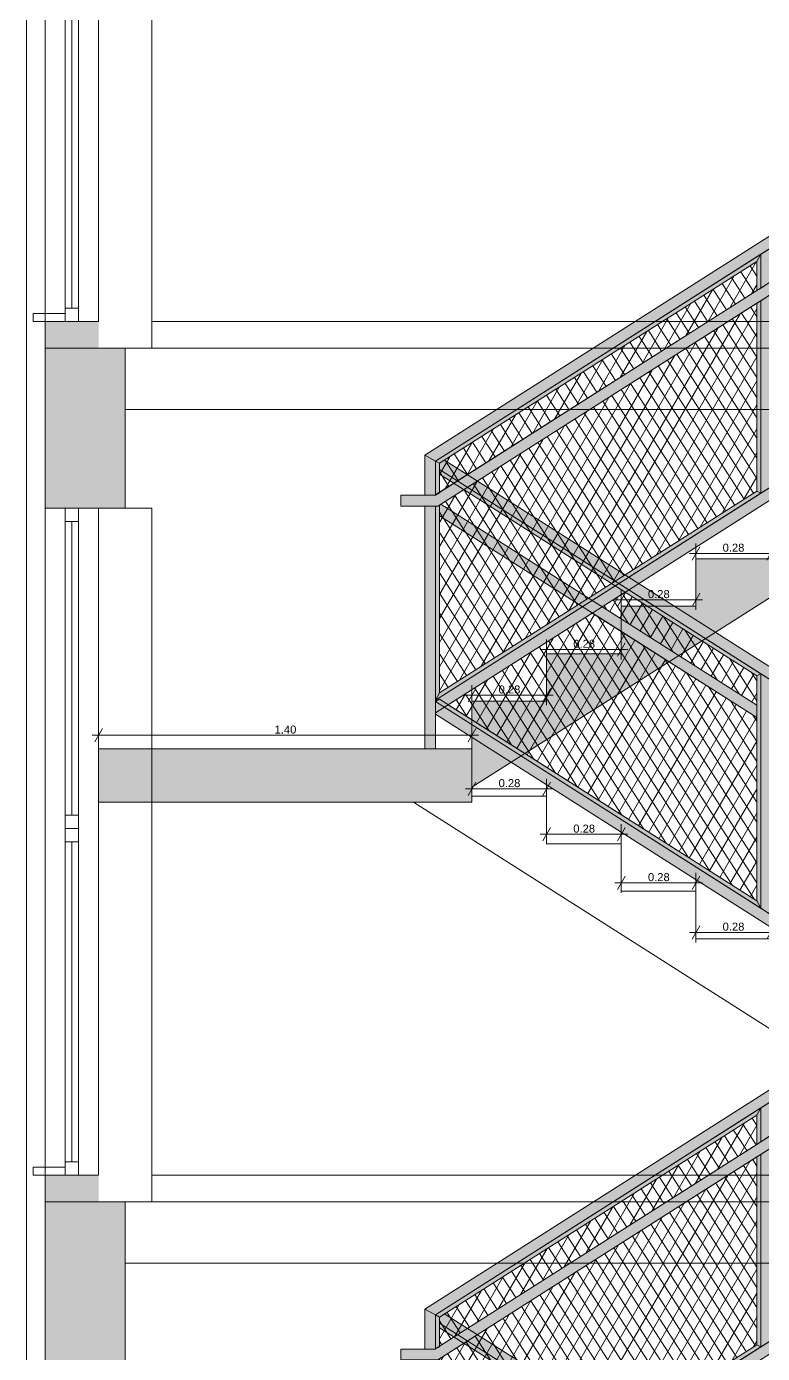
# Model space of a CAD drawing. Header units: millimetres. Extents: x 475616349 to 476941521, y 4620115302 to 4621446928.
# Drawn here: x 476907247 to 476910007, y 4620501006 to 4620505979 of the extents above; entities that cross this region are included whole.
import ezdxf

# ---------------------------------------------------------------- set-up
doc = ezdxf.new("R2010")
doc.units = ezdxf.units.MM
doc.header["$MEASUREMENT"] = 0
for name, color, linetype, lineweight in [('2D Drafting - General_Pen_No__250_Pen_No__7', 7, 'Continuous', 0), ('2D Drafting - General_Pen_No__250_Pen_No__7_Pen_No__7', 7, 'Continuous', 0), ('A-Area-G_Pen_No__7_Pen_No__250', 7, 'Continuous', 0), ('gegmebi_Pen_No__7_Pen_No__250', 7, 'Continuous', 0), ('gegmebi_Pen_No__7_Pen_No__253', 252, 'Continuous', 0), ('gegmebi_Pen_No__7_Pen_No__7', 7, 'Continuous', 0), ('kar-panjara_Pen_No__7_Pen_No__250', 7, 'Continuous', 0), ('New_2D Drafting - General_Pen_No__1', 1, 'Continuous', 0), ('New_2D Drafting - General_Pen_No__250_Pen_No__250', 7, 'Continuous', 0), ('New_2D Drafting - General_Pen_No__4', 7, 'Continuous', 0), ('New_Doors_Pen_No__7_Pen_No__7_Pen_No__250', 7, 'Continuous', 0), ('New_Doors_Pen_No__7_Pen_No__7_Pen_No__5', 5, 'Continuous', 0), ('New_reg_nak_Pen_No__7', 7, 'Continuous', 0), ('reg_nak_Pen_No__250', 7, 'Continuous', 0), ('zoma_Pen_No__142', 142, 'Continuous', 0)]:
    doc.layers.add(name, color=color, linetype=linetype, lineweight=lineweight)
doc.layers.add('zoma', color=7, linetype='Continuous')
doc.styles.add('GENERATED_STYLE_2', font='arial.ttf')
doc.dimstyles.new('GENERATED_STYLE__7', dxfattribs={"dimtxt": 30.000001, "dimasz": 38, "dimexe": 0.18, "dimexo": 3, "dimgap": 0.09, "dimtad": 1, "dimtih": 1, "dimtoh": 1, "dimlfac": 0.001, "dimzin": 0, "dimdsep": 46, "dimtxsty": 'GENERATED_STYLE_2', "dimblk": 'ARROWHEAD_2', "dimblk1": 'ARROWHEAD_2', "dimblk2": 'ARROWHEAD_2', "dimcen": 0.09, "dimclrd": 142, "dimclre": 142, "dimclrt": 142, "dimadec": 0, "dimazin": 0, "dimtfac": 1, "dimtdec": 4, "dimtmove": 0, "dimatfit": 3, "dimfxl": 1, "dimtolj": 1, "dimtzin": 0, "dimarcsym": 0})
pattern_1 = [(60, (476577134.07, 4620325125.74), (-38.971143, 22.5), []), (122.833095, (476577134.07, 4620325125.74), (36.8060797, 18.75), [])]

# ---------------------------------------------------------------- blocks, each defined once
blk = doc.blocks.new('*D579', base_point=(476577134.1, 4620325125.7))
at = {"layer": 'zoma_Pen_No__142', "color": 142, "linetype": 'Continuous', "lineweight": 0, "transparency": 16777216}
for p, q in [((476909732.8, 4620502584.1), (476909757.2, 4620502584.1)), ((476909771.7, 4620502609.1), (476909742.8, 4620502559.1)), ((476909757.2, 4620502546.6), (476909757.2, 4620502621.6)), ((476909757.2, 4620502584.1), (476910037.2, 4620502584.1)), ((476910022.8, 4620502559.1), (476910051.7, 4620502609.1)), ((476910037.2, 4620502546.6), (476910037.2, 4620502621.6)), ((476910037.2, 4620502584.1), (476910061.7, 4620502584.1))]:
    blk.add_line(p, q, dxfattribs=at)
at = {"layer": 'zoma_Pen_No__142', "color": 142, "lineweight": 0, "transparency": 16777216, "insert": (476909857.3, 4620502590.1), "char_height": 30, "attachment_point": 7, "style": 'GENERATED_STYLE_2'}
blk.add_mtext('\\A1;{\\pql;\\fArial CYR|b0|i0|c204|p34;0.28}', dxfattribs=at)
blk = doc.blocks.new('ARROWHEAD_2')
at = {"color": 0, "linetype": 'Continuous', "lineweight": 0}
for p, q in [((0, 0), (-1, 0)), ((-0.38, -0.66), (0.38, 0.66))]:
    blk.add_line(p, q, dxfattribs=at)
blk = doc.blocks.new('*D580', base_point=(476577134.1, 4620325125.7))
at = {"layer": 'zoma_Pen_No__142', "color": 142, "linetype": 'Continuous', "lineweight": 0, "transparency": 16777216}
for p, q in [((476909491.7, 4620502794.7), (476909462.8, 4620502744.7)), ((476909477.2, 4620502732.2), (476909477.2, 4620502807.2)), ((476909742.8, 4620502744.7), (476909771.7, 4620502794.7)), ((476909757.2, 4620502732.2), (476909757.2, 4620502807.2)), ((476909452.8, 4620502769.7), (476909477.2, 4620502769.7)), ((476909477.2, 4620502769.7), (476909757.2, 4620502769.7)), ((476909757.2, 4620502769.7), (476909781.7, 4620502769.7))]:
    blk.add_line(p, q, dxfattribs=at)
at = {"layer": 'zoma_Pen_No__142', "color": 142, "lineweight": 0, "transparency": 16777216, "insert": (476909577.3, 4620502775.7), "char_height": 30, "attachment_point": 7, "style": 'GENERATED_STYLE_2'}
blk.add_mtext('\\A1;{\\pql;\\fArial CYR|b0|i0|c204|p34;0.28}', dxfattribs=at)
blk = doc.blocks.new('*D581', base_point=(476577134.1, 4620325125.7))
at = {"layer": 'zoma_Pen_No__142', "color": 142, "linetype": 'Continuous', "lineweight": 0, "transparency": 16777216}
for p, q in [((476909211.7, 4620502976.6), (476909182.8, 4620502926.6)), ((476909197.2, 4620502914.1), (476909197.2, 4620502989.1)), ((476909462.8, 4620502926.6), (476909491.7, 4620502976.6)), ((476909477.2, 4620502914.1), (476909477.2, 4620502989.1)), ((476909172.8, 4620502951.6), (476909197.2, 4620502951.6)), ((476909197.2, 4620502951.6), (476909477.2, 4620502951.6)), ((476909477.2, 4620502951.6), (476909501.7, 4620502951.6))]:
    blk.add_line(p, q, dxfattribs=at)
at = {"layer": 'zoma_Pen_No__142', "color": 142, "lineweight": 0, "transparency": 16777216, "insert": (476909297.3, 4620502957.6), "char_height": 30, "attachment_point": 7, "style": 'GENERATED_STYLE_2'}
blk.add_mtext('\\A1;{\\pql;\\fArial CYR|b0|i0|c204|p34;0.28}', dxfattribs=at)
blk = doc.blocks.new('*D582', base_point=(476577134.1, 4620325125.7))
at = {"layer": 'zoma_Pen_No__142', "color": 142, "linetype": 'Continuous', "lineweight": 0, "transparency": 16777216}
for p, q in [((476908892.8, 4620503122), (476908917.2, 4620503122)), ((476908931.7, 4620503147), (476908902.8, 4620503097)), ((476908917.2, 4620503084.5), (476908917.2, 4620503159.5)), ((476908917.2, 4620503122), (476909197.2, 4620503122)), ((476909182.8, 4620503097), (476909211.7, 4620503147)), ((476909197.2, 4620503084.5), (476909197.2, 4620503159.5)), ((476909197.2, 4620503122), (476909221.7, 4620503122))]:
    blk.add_line(p, q, dxfattribs=at)
at = {"layer": 'zoma_Pen_No__142', "color": 142, "lineweight": 0, "transparency": 16777216, "insert": (476909017.3, 4620503128), "char_height": 30, "attachment_point": 7, "style": 'GENERATED_STYLE_2'}
blk.add_mtext('\\A1;{\\pql;\\fArial CYR|b0|i0|c204|p34;0.28}', dxfattribs=at)
blk = doc.blocks.new('*D583', base_point=(476577134.1, 4620325125.7))
at = {"layer": 'zoma_Pen_No__142', "color": 142, "linetype": 'Continuous', "lineweight": 0, "transparency": 16777216}
for p, q in [((476908892.8, 4620503473), (476908917.2, 4620503473)), ((476908931.7, 4620503498), (476908902.8, 4620503448)), ((476908917.2, 4620503435.5), (476908917.2, 4620503510.5)), ((476908917.2, 4620503473), (476909197.2, 4620503473)), ((476909182.8, 4620503448), (476909211.7, 4620503498)), ((476909197.2, 4620503435.5), (476909197.2, 4620503510.5)), ((476909197.2, 4620503473), (476909221.7, 4620503473))]:
    blk.add_line(p, q, dxfattribs=at)
at = {"layer": 'zoma_Pen_No__142', "color": 142, "lineweight": 0, "transparency": 16777216, "insert": (476909017.3, 4620503479), "char_height": 30, "attachment_point": 7, "style": 'GENERATED_STYLE_2'}
blk.add_mtext('\\A1;{\\pql;\\fArial CYR|b0|i0|c204|p34;0.28}', dxfattribs=at)
blk = doc.blocks.new('*D584', base_point=(476577134.1, 4620325125.7))
at = {"layer": 'zoma_Pen_No__142', "color": 142, "linetype": 'Continuous', "lineweight": 0, "transparency": 16777216}
for p, q in [((476909211.7, 4620503669.3), (476909182.8, 4620503619.3)), ((476909197.2, 4620503606.8), (476909197.2, 4620503681.8)), ((476909462.8, 4620503619.3), (476909491.7, 4620503669.3)), ((476909477.2, 4620503606.8), (476909477.2, 4620503681.8)), ((476909172.8, 4620503644.3), (476909197.2, 4620503644.3)), ((476909197.2, 4620503644.3), (476909477.2, 4620503644.3)), ((476909477.2, 4620503644.3), (476909501.7, 4620503644.3))]:
    blk.add_line(p, q, dxfattribs=at)
at = {"layer": 'zoma_Pen_No__142', "color": 142, "lineweight": 0, "transparency": 16777216, "insert": (476909297.3, 4620503650.3), "char_height": 30, "attachment_point": 7, "style": 'GENERATED_STYLE_2'}
blk.add_mtext('\\A1;{\\pql;\\fArial CYR|b0|i0|c204|p34;0.28}', dxfattribs=at)
blk = doc.blocks.new('*D585', base_point=(476577134.1, 4620325125.7))
at = {"layer": 'zoma_Pen_No__142', "color": 142, "linetype": 'Continuous', "lineweight": 0, "transparency": 16777216}
for p, q in [((476909477.2, 4620503793), (476909477.2, 4620503868)), ((476909757.2, 4620503793), (476909757.2, 4620503868)), ((476909452.8, 4620503830.5), (476909477.2, 4620503830.5)), ((476909491.7, 4620503855.5), (476909462.8, 4620503805.5)), ((476909477.2, 4620503830.5), (476909757.2, 4620503830.5)), ((476909742.8, 4620503805.5), (476909771.7, 4620503855.5)), ((476909757.2, 4620503830.5), (476909781.7, 4620503830.5))]:
    blk.add_line(p, q, dxfattribs=at)
at = {"layer": 'zoma_Pen_No__142', "color": 142, "lineweight": 0, "transparency": 16777216, "insert": (476909577.3, 4620503836.5), "char_height": 30, "attachment_point": 7, "style": 'GENERATED_STYLE_2'}
blk.add_mtext('\\A1;{\\pql;\\fArial CYR|b0|i0|c204|p34;0.28}', dxfattribs=at)
blk = doc.blocks.new('*D586', base_point=(476577134.1, 4620325125.7))
at = {"layer": 'zoma_Pen_No__142', "color": 142, "linetype": 'Continuous', "lineweight": 0, "transparency": 16777216}
for p, q in [((476909771.7, 4620504029.5), (476909742.8, 4620503979.5)), ((476909757.2, 4620503967), (476909757.2, 4620504042)), ((476910022.8, 4620503979.5), (476910051.7, 4620504029.5)), ((476910037.2, 4620503967), (476910037.2, 4620504042)), ((476909732.8, 4620504004.5), (476909757.2, 4620504004.5)), ((476909757.2, 4620504004.5), (476910037.2, 4620504004.5)), ((476910037.2, 4620504004.5), (476910061.7, 4620504004.5))]:
    blk.add_line(p, q, dxfattribs=at)
at = {"layer": 'zoma_Pen_No__142', "color": 142, "lineweight": 0, "transparency": 16777216, "insert": (476909857.3, 4620504010.5), "char_height": 30, "attachment_point": 7, "style": 'GENERATED_STYLE_2'}
blk.add_mtext('\\A1;{\\pql;\\fArial CYR|b0|i0|c204|p34;0.28}', dxfattribs=at)
blk = doc.blocks.new('*D593', base_point=(476577134.1, 4620325125.7))
at = {"layer": 'zoma_Pen_No__142', "color": 142, "linetype": 'Continuous', "lineweight": 0, "transparency": 16777216}
for p, q in [((476907492.6, 4620503322.9), (476907517.1, 4620503322.9)), ((476907531.5, 4620503347.9), (476907502.6, 4620503297.9)), ((476907517.1, 4620503285.4), (476907517.1, 4620503360.4)), ((476907517.1, 4620503322.9), (476908917.2, 4620503322.9)), ((476908902.8, 4620503297.9), (476908931.7, 4620503347.9)), ((476908917.2, 4620503285.4), (476908917.2, 4620503360.4)), ((476908917.2, 4620503322.9), (476908941.7, 4620503322.9))]:
    blk.add_line(p, q, dxfattribs=at)
at = {"layer": 'zoma_Pen_No__142', "color": 142, "lineweight": 0, "transparency": 16777216, "insert": (476908177.2, 4620503328.9), "char_height": 30, "attachment_point": 7, "style": 'GENERATED_STYLE_2'}
blk.add_mtext('\\A1;{\\pql;\\fArial CYR|b0|i0|c204|p34;1.40}', dxfattribs=at)

msp = doc.modelspace()

# ---------------------------------------------------------------- hatches: boundary and pattern name
at = {"layer": '2D Drafting - General_Pen_No__250_Pen_No__7', "linetype": 'Continuous', "lineweight": 0}
for points in [[(476907617.086, 4620504774.286), (476907617.086, 4620504543.193), (476907617.086, 4620504174.286), (476907317.086, 4620504174.286), (476907317.086, 4620504774.286)], [(476908917.018, 4620503272.196), (476907516.797, 4620503272.196), (476907516.799, 4620503072.657), (476908917.012, 4620503072.614)], [(476907617.086, 4620501574.286), (476907617.086, 4620501343.193), (476907617.086, 4620500974.286), (476907317.086, 4620500974.286), (476907317.086, 4620501574.286)]]:
    msp.add_hatch(color=7, dxfattribs=at).paths.add_polyline_path(points)
at = {"layer": '2D Drafting - General_Pen_No__250_Pen_No__7_Pen_No__7', "linetype": 'Continuous', "lineweight": 0}
for points in [[(476907517.086, 4620504774.286), (476907317.086, 4620504774.286), (476907317.086, 4620504874.252), (476907517.086, 4620504874.252)], [(476907517.086, 4620501574.286), (476907317.086, 4620501574.286), (476907317.086, 4620501674.252), (476907517.086, 4620501674.252)]]:
    msp.add_hatch(color=7, dxfattribs=at).paths.add_polyline_path(points)
at = {"layer": 'New_2D Drafting - General_Pen_No__1', "linetype": 'Continuous', "lineweight": 0}
for points in [[(476911261.221, 4620505974.198), (476908740.104, 4620504372.201), (476908780.587, 4620504350.533), (476911261.221, 4620505926.805)], [(476908650.104, 4620504222.201), (476908650.104, 4620504181.754), (476908789.043, 4620504181.754), (476911313.55, 4620505785.904), (476911391.707, 4620505785.904), (476911391.707, 4620505825.771), (476911301.707, 4620505825.771), (476908778.114, 4620504222.201)], [(476910000.612, 4620505125.848), (476908780.587, 4620504350.534), (476908795.536, 4620504342.274), (476909985.646, 4620505098.577)], [(476910000.645, 4620505125.796), (476909985.646, 4620505098.577), (476909985.648, 4620504989.506), (476910000.648, 4620504999.037)], [(476910041.13, 4620505024.761), (476910041.127, 4620505151.519), (476910000.645, 4620505125.796), (476910000.648, 4620504999.037)], [(476911261.221, 4620505030.94), (476908780.588, 4620503454.668), (476908780.587, 4620503407.275), (476911261.22, 4620504983.547)], [(476910041.131, 4620504977.369), (476910000.649, 4620504951.646), (476910000.663, 4620504229.942), (476910041.145, 4620504255.665)], [(476910000.649, 4620504951.646), (476909985.649, 4620504942.114), (476909985.663, 4620504238.177), (476910000.663, 4620504229.942)], [(476908740.104, 4620504372.201), (476908740.104, 4620504222.201), (476908779.939, 4620504222.201), (476908780.59, 4620504222.573), (476908780.587, 4620504350.533)], [(476908795.536, 4620504342.274), (476908780.587, 4620504350.533), (476908780.59, 4620504222.573), (476908795.539, 4620504231.115)], [(476908795.537, 4620504319.277), (476911244.151, 4620502763.351), (476911261.221, 4620502774.198), (476911301.694, 4620502774.179), (476908814.732, 4620504354.472), (476908795.536, 4620504342.274)], [(476910000.708, 4620503553.552), (476909985.64, 4620503545.352), (476908795.537, 4620504301.651), (476908795.537, 4620504319.277)], [(476909985.663, 4620504238.177), (476908795.547, 4620503481.945), (476908780.588, 4620503454.668), (476910000.663, 4620504229.942)], [(476908780.587, 4620503272.201), (476908780.59, 4620504181.754), (476908740.104, 4620504181.754), (476908740.104, 4620503272.201)], [(476908780.588, 4620503454.668), (476908795.547, 4620503481.945), (476908795.54, 4620504185.882), (476908789.043, 4620504181.754), (476908780.591, 4620504181.754)], [(476908795.54, 4620504145.123), (476909985.637, 4620503388.898), (476909985.638, 4620503436.29), (476908800.759, 4620504189.198), (476908795.54, 4620504185.882)], [(476909985.64, 4620503545.352), (476910000.64, 4620503553.517), (476910000.622, 4620502674.382), (476909985.622, 4620502701.686)], [(476910000.622, 4620502674.382), (476910000.64, 4620503553.517), (476910041.122, 4620503527.793), (476910041.104, 4620502648.659)], [(476908795.53, 4620503457.902), (476909985.622, 4620502701.686), (476910000.622, 4620502674.382), (476908780.489, 4620503449.693)], [(476908780.587, 4620503449.63), (476908780.588, 4620503402.238), (476911243.323, 4620501837.339), (476911246.239, 4620501839.191), (476911246.238, 4620501882.879)], [(476911261.221, 4620502774.198), (476908740.104, 4620501172.201), (476908780.587, 4620501150.533), (476911261.221, 4620502726.805)], [(476908650.104, 4620501022.201), (476908650.104, 4620500981.754), (476908789.043, 4620500981.754), (476911313.55, 4620502585.904), (476911391.707, 4620502585.904), (476911391.707, 4620502625.771), (476911301.707, 4620502625.771), (476908778.114, 4620501022.201)], [(476910041.13, 4620501824.761), (476910041.127, 4620501951.519), (476910000.645, 4620501925.796), (476910000.648, 4620501799.037)], [(476910000.612, 4620501925.848), (476908780.587, 4620501150.534), (476908795.536, 4620501142.274), (476909985.646, 4620501898.577)], [(476910000.645, 4620501925.796), (476909985.646, 4620501898.577), (476909985.648, 4620501789.506), (476910000.648, 4620501799.037)], [(476911261.221, 4620501830.94), (476908780.588, 4620500254.668), (476908780.587, 4620500207.275), (476911261.22, 4620501783.547)], [(476910041.131, 4620501777.369), (476910000.649, 4620501751.646), (476910000.663, 4620501029.942), (476910041.145, 4620501055.665)], [(476910000.649, 4620501751.646), (476909985.649, 4620501742.114), (476909985.663, 4620501038.177), (476910000.663, 4620501029.942)], [(476908740.104, 4620501172.201), (476908740.104, 4620501022.201), (476908779.939, 4620501022.201), (476908780.59, 4620501022.573), (476908780.587, 4620501150.533)], [(476908795.536, 4620501142.274), (476908780.587, 4620501150.533), (476908780.59, 4620501022.573), (476908795.539, 4620501031.115)], [(476908795.537, 4620501119.277), (476911244.151, 4620499563.351), (476911261.221, 4620499574.198), (476911301.694, 4620499574.179), (476908814.732, 4620501154.472), (476908795.536, 4620501142.274)], [(476910000.708, 4620500353.552), (476909985.64, 4620500345.352), (476908795.537, 4620501101.651), (476908795.537, 4620501119.277)], [(476909985.663, 4620501038.177), (476908795.547, 4620500281.945), (476908780.588, 4620500254.668), (476910000.663, 4620501029.942)]]:
    msp.add_hatch(color=1, dxfattribs=at).paths.add_polyline_path(points)
h = msp.add_hatch(dxfattribs=at)
h.set_pattern_fill('BATT_INSULATION', color=1, style=0, pattern_type=2)
h.set_pattern_definition(pattern_1)
h.paths.add_polyline_path([(476909985.648, 4620504989.506), (476909985.646, 4620505098.577), (476908795.536, 4620504342.274), (476908795.539, 4620504233.274)])
h = msp.add_hatch(dxfattribs=at)
h.set_pattern_fill('BATT_INSULATION', color=1, style=0, pattern_type=2)
h.set_pattern_definition(pattern_1)
h.paths.add_polyline_path([(476909985.663, 4620504238.177), (476909985.649, 4620504942.114), (476908795.54, 4620504185.882), (476908795.547, 4620503481.945)])
h = msp.add_hatch(dxfattribs=at)
h.set_pattern_fill('BATT_INSULATION', color=1, style=0, pattern_type=2)
h.set_pattern_definition(pattern_1)
h.paths.add_polyline_path([(476909491.785, 4620503859.192), (476909985.64, 4620503545.352), (476909985.638, 4620503436.29), (476909405.943, 4620503804.646)])
h = msp.add_hatch(dxfattribs=at)
h.set_pattern_fill('BATT_INSULATION', color=1, style=0, pattern_type=2)
h.set_pattern_definition(pattern_1)
h.paths.add_polyline_path([(476909368.652, 4620503780.95), (476909985.637, 4620503388.898), (476909985.622, 4620502701.686), (476908827.895, 4620503437.336)])
h = msp.add_hatch(dxfattribs=at)
h.set_pattern_fill('BATT_INSULATION', color=1, style=0, pattern_type=2)
h.set_pattern_definition(pattern_1)
h.paths.add_polyline_path([(476909985.648, 4620501789.506), (476909985.646, 4620501898.577), (476908795.536, 4620501142.274), (476908795.539, 4620501033.274)])
h = msp.add_hatch(dxfattribs=at)
h.set_pattern_fill('BATT_INSULATION', color=1, style=0, pattern_type=2)
h.set_pattern_definition(pattern_1)
h.paths.add_polyline_path([(476909985.663, 4620501038.177), (476909985.649, 4620501742.114), (476908795.54, 4620500985.882), (476908795.547, 4620500281.945)])
at = {"layer": 'New_2D Drafting - General_Pen_No__250_Pen_No__250', "linetype": 'Continuous', "lineweight": 0}
msp.add_hatch(color=7, dxfattribs=at).paths.add_polyline_path([(476909196.944, 4620503450.201), (476908917.015, 4620503450.201), (476908917.23, 4620503128.574), (476910317.018, 4620504018.12), (476910562.625, 4620504174.2), (476911157.015, 4620504551.926), (476911223.525, 4620504594.192), (476911157.015, 4620504594.192), (476911156.944, 4620504594.192), (476911156.944, 4620504696.2), (476910876.944, 4620504696.2), (476910876.944, 4620504518.2), (476910596.944, 4620504518.2), (476910596.944, 4620504340.2), (476910534.161, 4620504340.2, -0.08199413), (476910509.727, 4620504340.2), (476910317.018, 4620504340.2), (476910317.018, 4620504174.2), (476910316.949, 4620504174.2), (476910316.944, 4620504162.2), (476910036.944, 4620504162.2), (476910036.944, 4620503984.201), (476909756.944, 4620503984.201), (476909756.944, 4620503806.201), (476909476.944, 4620503806.201), (476909476.944, 4620503628.201), (476909196.944, 4620503628.201)])

# ---------------------------------------------------------------- linework, layer by layer
at = {"layer": '2D Drafting - General_Pen_No__250_Pen_No__7', "color": 7, "linetype": 'Continuous', "lineweight": 0, "flags": 128}
for points in [[(476907617.086, 4620504774.286), (476907617.086, 4620504543.193), (476907617.086, 4620504174.286), (476907317.086, 4620504174.286), (476907317.086, 4620504774.286)], [(476908917.018, 4620503272.196), (476907516.797, 4620503272.196), (476907516.799, 4620503072.657), (476908917.012, 4620503072.614)], [(476907617.086, 4620501574.286), (476907617.086, 4620501343.193), (476907617.086, 4620500974.286), (476907317.086, 4620500974.286), (476907317.086, 4620501574.286)]]:
    msp.add_lwpolyline(points, close=True, dxfattribs=at)
at = {"layer": 'A-Area-G_Pen_No__7_Pen_No__250', "color": 7, "linetype": 'Continuous', "lineweight": 0, "flags": 128}
for points in [[(476907391.986, 4620504873.828), (476907271.986, 4620504873.828), (476907271.986, 4620504903.828), (476907391.986, 4620504903.828)], [(476907391.986, 4620501673.828), (476907271.986, 4620501673.828), (476907271.986, 4620501703.828), (476907391.986, 4620501703.828)]]:
    msp.add_lwpolyline(points, close=True, dxfattribs=at)
at = {"layer": 'gegmebi_Pen_No__7_Pen_No__250', "color": 7, "linetype": 'Continuous', "lineweight": 0, "flags": 128}
for points in [[(476907391.986, 4620506173.35), (476907441.986, 4620506173.35), (476907441.986, 4620504873.828), (476907391.986, 4620504873.828)], [(476907391.986, 4620504873.828), (476907441.986, 4620504873.828), (476907441.986, 4620504923.666), (476907391.986, 4620504923.666)], [(476907391.986, 4620504173.876), (476907441.986, 4620504173.876), (476907441.986, 4620503023.188), (476907391.986, 4620503023.188)], [(476907391.986, 4620504123.876), (476907441.986, 4620504123.876), (476907441.986, 4620504173.876), (476907391.986, 4620504173.876)], [(476907391.986, 4620502973.35), (476907441.986, 4620502973.35), (476907441.986, 4620503023.188), (476907391.986, 4620503023.188)], [(476907391.986, 4620502973.35), (476907441.986, 4620502973.35), (476907441.986, 4620501673.828), (476907391.986, 4620501673.828)], [(476907391.986, 4620502923.35), (476907441.986, 4620502923.35), (476907441.986, 4620502973.35), (476907391.986, 4620502973.35)], [(476907391.986, 4620501673.828), (476907441.986, 4620501673.828), (476907441.986, 4620501723.666), (476907391.986, 4620501723.666)]]:
    msp.add_lwpolyline(points, close=True, dxfattribs=at)
at = {"layer": 'gegmebi_Pen_No__7_Pen_No__253', "color": 252, "linetype": 'Continuous', "lineweight": 0, "flags": 128}
for points in [[(476907717.436, 4620504774.286), (476911157.073, 4620504774.286), (476911157.073, 4620504874.286), (476907717.436, 4620504874.286)], [(476907617.086, 4620504543.735), (476911156.934, 4620504543.735), (476911156.934, 4620504774.286), (476907617.086, 4620504774.286)], [(476907717.436, 4620501574.286), (476911157.073, 4620501574.286), (476911157.073, 4620501674.286), (476907717.436, 4620501674.286)], [(476907617.086, 4620501343.735), (476911156.934, 4620501343.735), (476911156.934, 4620501574.286), (476907617.086, 4620501574.286)]]:
    msp.add_lwpolyline(points, close=True, dxfattribs=at)
at = {"layer": 'gegmebi_Pen_No__7_Pen_No__7', "color": 7, "linetype": 'Continuous', "lineweight": 0}
for p, q in [((476907416.986, 4620506123.35), (476907416.986, 4620504925.673)), ((476907416.986, 4620504123.858), (476907416.986, 4620503023.188)), ((476907416.986, 4620502923.35), (476907416.986, 4620501725.673))]:
    msp.add_line(p, q, dxfattribs=at)
at = {"layer": 'kar-panjara_Pen_No__7_Pen_No__250', "color": 7, "linetype": 'Continuous', "lineweight": 0, "flags": 128}
for points in [[(476907516.986, 4620507373.876), (476907316.986, 4620507373.876), (476907316.986, 4620504873.828), (476907516.986, 4620504873.828)], [(476907516.986, 4620507373.876), (476907316.986, 4620507373.876), (476907316.986, 4620504873.828), (476907516.986, 4620504873.828)], [(476907317.086, 4620507374.286), (476907317.086, 4620504774.286), (476907717.436, 4620504774.286), (476907717.436, 4620507374.286)], [(476907516.986, 4620504173.876), (476907316.986, 4620504173.876), (476907316.986, 4620501673.828), (476907516.986, 4620501673.828)], [(476907516.986, 4620504173.876), (476907316.986, 4620504173.876), (476907316.986, 4620501673.828), (476907516.986, 4620501673.828)], [(476907317.086, 4620504174.286), (476907317.086, 4620501574.286), (476907717.436, 4620501574.286), (476907717.436, 4620504174.286)]]:
    msp.add_lwpolyline(points, close=True, dxfattribs=at)
at = {"layer": 'New_2D Drafting - General_Pen_No__250_Pen_No__250', "color": 7, "linetype": 'Continuous', "lineweight": 0, "flags": 128}
msp.add_lwpolyline([(476910036.944, 4620503984.201), (476909756.944, 4620503984.201), (476909756.944, 4620503806.201), (476909476.944, 4620503806.201), (476909476.944, 4620503628.201), (476909196.944, 4620503628.201), (476909196.944, 4620503450.201), (476908917.015, 4620503450.201), (476908917.23, 4620503128.574), (476910317.018, 4620504018.12)], dxfattribs=at)
at = {"layer": 'New_2D Drafting - General_Pen_No__4', "color": 7, "linetype": 'Continuous', "lineweight": 0, "flags": 128}
for points in [[(476911261.221, 4620505974.198), (476908740.104, 4620504372.201), (476908780.587, 4620504350.533), (476911261.221, 4620505926.805)], [(476908650.104, 4620504222.201), (476908650.104, 4620504181.754), (476908789.043, 4620504181.754), (476911313.55, 4620505785.904), (476911391.707, 4620505785.904), (476911391.707, 4620505825.771), (476911301.707, 4620505825.771), (476908778.114, 4620504222.201)], [(476910000.612, 4620505125.848), (476908780.587, 4620504350.534), (476908795.536, 4620504342.274), (476909985.646, 4620505098.577)], [(476910000.645, 4620505125.796), (476909985.646, 4620505098.577), (476909985.648, 4620504989.506), (476910000.648, 4620504999.037)], [(476910041.13, 4620505024.761), (476910041.127, 4620505151.519), (476910000.645, 4620505125.796), (476910000.648, 4620504999.037)], [(476909985.648, 4620504989.506), (476909985.646, 4620505098.577), (476908795.536, 4620504342.274), (476908795.539, 4620504233.274)], [(476911261.221, 4620505030.94), (476908780.588, 4620503454.668), (476908780.587, 4620503407.275), (476911261.22, 4620504983.547)], [(476910041.131, 4620504977.369), (476910000.649, 4620504951.646), (476910000.663, 4620504229.942), (476910041.145, 4620504255.665)], [(476909985.663, 4620504238.177), (476909985.649, 4620504942.114), (476908795.54, 4620504185.882), (476908795.547, 4620503481.945)], [(476910000.649, 4620504951.646), (476909985.649, 4620504942.114), (476909985.663, 4620504238.177), (476910000.663, 4620504229.942)], [(476908740.104, 4620504372.201), (476908740.104, 4620504222.201), (476908779.939, 4620504222.201), (476908780.59, 4620504222.573), (476908780.587, 4620504350.533)], [(476908795.536, 4620504342.274), (476908780.587, 4620504350.533), (476908780.59, 4620504222.573), (476908795.539, 4620504231.115)], [(476908795.537, 4620504319.277), (476911244.151, 4620502763.351), (476911261.221, 4620502774.198), (476911301.694, 4620502774.179), (476908814.732, 4620504354.472), (476908795.536, 4620504342.274)], [(476910000.708, 4620503553.552), (476909985.64, 4620503545.352), (476908795.537, 4620504301.651), (476908795.537, 4620504319.277)], [(476909985.663, 4620504238.177), (476908795.547, 4620503481.945), (476908780.588, 4620503454.668), (476910000.663, 4620504229.942)], [(476908780.587, 4620503272.201), (476908780.59, 4620504181.754), (476908740.104, 4620504181.754), (476908740.104, 4620503272.201)], [(476908780.588, 4620503454.668), (476908795.547, 4620503481.945), (476908795.54, 4620504185.882), (476908789.043, 4620504181.754), (476908780.591, 4620504181.754)], [(476908795.54, 4620504145.123), (476909985.637, 4620503388.898), (476909985.638, 4620503436.29), (476908800.759, 4620504189.198), (476908795.54, 4620504185.882)], [(476909491.785, 4620503859.192), (476909985.64, 4620503545.352), (476909985.638, 4620503436.29), (476909405.943, 4620503804.646)], [(476909368.652, 4620503780.95), (476909985.637, 4620503388.898), (476909985.622, 4620502701.686), (476908827.895, 4620503437.336)], [(476909985.64, 4620503545.352), (476910000.64, 4620503553.517), (476910000.622, 4620502674.382), (476909985.622, 4620502701.686)], [(476910000.622, 4620502674.382), (476910000.64, 4620503553.517), (476910041.122, 4620503527.793), (476910041.104, 4620502648.659)], [(476908795.53, 4620503457.902), (476909985.622, 4620502701.686), (476910000.622, 4620502674.382), (476908780.489, 4620503449.693)], [(476908780.587, 4620503449.63), (476908780.588, 4620503402.238), (476911243.323, 4620501837.339), (476911246.239, 4620501839.191), (476911246.238, 4620501882.879)], [(476911261.221, 4620502774.198), (476908740.104, 4620501172.201), (476908780.587, 4620501150.533), (476911261.221, 4620502726.805)], [(476908650.104, 4620501022.201), (476908650.104, 4620500981.754), (476908789.043, 4620500981.754), (476911313.55, 4620502585.904), (476911391.707, 4620502585.904), (476911391.707, 4620502625.771), (476911301.707, 4620502625.771), (476908778.114, 4620501022.201)], [(476910041.13, 4620501824.761), (476910041.127, 4620501951.519), (476910000.645, 4620501925.796), (476910000.648, 4620501799.037)], [(476910000.612, 4620501925.848), (476908780.587, 4620501150.534), (476908795.536, 4620501142.274), (476909985.646, 4620501898.577)], [(476909985.648, 4620501789.506), (476909985.646, 4620501898.577), (476908795.536, 4620501142.274), (476908795.539, 4620501033.274)], [(476910000.645, 4620501925.796), (476909985.646, 4620501898.577), (476909985.648, 4620501789.506), (476910000.648, 4620501799.037)], [(476911261.221, 4620501830.94), (476908780.588, 4620500254.668), (476908780.587, 4620500207.275), (476911261.22, 4620501783.547)], [(476910041.131, 4620501777.369), (476910000.649, 4620501751.646), (476910000.663, 4620501029.942), (476910041.145, 4620501055.665)], [(476909985.663, 4620501038.177), (476909985.649, 4620501742.114), (476908795.54, 4620500985.882), (476908795.547, 4620500281.945)], [(476910000.649, 4620501751.646), (476909985.649, 4620501742.114), (476909985.663, 4620501038.177), (476910000.663, 4620501029.942)], [(476908740.104, 4620501172.201), (476908740.104, 4620501022.201), (476908779.939, 4620501022.201), (476908780.59, 4620501022.573), (476908780.587, 4620501150.533)], [(476908795.536, 4620501142.274), (476908780.587, 4620501150.533), (476908780.59, 4620501022.573), (476908795.539, 4620501031.115)], [(476908795.537, 4620501119.277), (476911244.151, 4620499563.351), (476911261.221, 4620499574.198), (476911301.694, 4620499574.179), (476908814.732, 4620501154.472), (476908795.536, 4620501142.274)], [(476910000.708, 4620500353.552), (476909985.64, 4620500345.352), (476908795.537, 4620501101.651), (476908795.537, 4620501119.277)], [(476909985.663, 4620501038.177), (476908795.547, 4620500281.945), (476908780.588, 4620500254.668), (476910000.663, 4620501029.942)]]:
    msp.add_lwpolyline(points, close=True, dxfattribs=at)
at = {"layer": 'New_Doors_Pen_No__7_Pen_No__7_Pen_No__250', "color": 7, "linetype": 'Continuous', "lineweight": 0, "flags": 128}
msp.add_lwpolyline([(476908917.055, 4620503252.202), (476908917.055, 4620503094.2), (476909196.984, 4620503094.2), (476909196.984, 4620502916.2), (476909476.984, 4620502916.2), (476909476.984, 4620502738.2), (476909756.984, 4620502738.2), (476909756.984, 4620502560.2), (476910036.984, 4620502560.2), (476910036.984, 4620502382.201), (476910316.984, 4620502382.201), (476910317.058, 4620502204.201), (476910596.984, 4620502204.201), (476910596.984, 4620502026.202), (476910876.984, 4620502026.202), (476910876.984, 4620501848.202), (476911156.984, 4620501848.202), (476911156.984, 4620501674.2)], dxfattribs=at)
at = {"layer": 'New_Doors_Pen_No__7_Pen_No__7_Pen_No__5', "color": 5, "linetype": 'Continuous', "lineweight": 0, "flags": 128}
msp.add_lwpolyline([(476908917.015, 4620503272.201), (476908917.015, 4620503450.201), (476909196.944, 4620503450.201), (476909196.944, 4620503628.201), (476909476.944, 4620503628.201), (476909476.944, 4620503806.201), (476909756.944, 4620503806.201), (476909756.944, 4620503984.201), (476910036.944, 4620503984.201), (476910036.944, 4620504162.2), (476910316.944, 4620504162.2), (476910317.018, 4620504340.2), (476910596.944, 4620504340.2), (476910596.944, 4620504518.2), (476910876.944, 4620504518.2), (476910876.944, 4620504696.2), (476911156.944, 4620504696.2), (476911156.979, 4620504854.23)], dxfattribs=at)
at = {"layer": 'New_reg_nak_Pen_No__7', "color": 7, "linetype": 'Continuous', "lineweight": 0, "flags": 128}
msp.add_lwpolyline([(476907317.204, 4620508473.853), (476907246.931, 4620508473.852), (476907247.177, 4620498474.274), (476907317.025, 4620498474.276)], dxfattribs=at)
at = {"layer": 'reg_nak_Pen_No__250', "color": 7, "linetype": 'Continuous', "lineweight": 0, "flags": 128}
msp.add_lwpolyline([(476908698.468, 4620503072.621), (476911163.071, 4620501505.838)], dxfattribs=at)

# ---------------------------------------------------------------- dimensions: what is measured, and where the dimension line sits
at = {"layer": 'zoma', "color": 142, "linetype": 'Continuous', "lineweight": 0}
for base, p1, p2, picture, middle in [((476910037.218, 4620504004.547), (476909757.218, 4620503981.388), (476910037.218, 4620503981.388), '*D586', (476909896.274, 4620504025.547)), ((476909757.218, 4620503830.492), (476909477.218, 4620503811.799), (476909757.218, 4620503811.799), '*D585', (476909616.274, 4620503851.492)), ((476909477.218, 4620503644.265), (476909197.218, 4620503625.017), (476909477.218, 4620503625.017), '*D584', (476909336.274, 4620503665.265)), ((476909197.218, 4620503472.984), (476908917.218, 4620503454.467), (476909197.218, 4620503454.467), '*D583', (476909056.274, 4620503493.984)), ((476908917.218, 4620503322.93), (476907517.052, 4620503272.201), (476908917.218, 4620503272.201), '*D593', (476908216.191, 4620503343.93)), ((476909197.218, 4620503121.953), (476908917.218, 4620503095.629), (476909197.218, 4620503095.629), '*D582', (476909056.274, 4620503142.953)), ((476909477.218, 4620502951.563), (476909197.218, 4620502928.45), (476909477.218, 4620502928.45), '*D581', (476909336.274, 4620502972.563)), ((476909757.218, 4620502769.729), (476909477.218, 4620502738.276), (476909757.218, 4620502738.276), '*D580', (476909616.274, 4620502790.729)), ((476910037.218, 4620502584.08), (476909757.218, 4620502562.869), (476910037.218, 4620502562.869), '*D579', (476909896.274, 4620502605.08))]:
    dim = msp.add_linear_dim(base=base, p1=p1, p2=p2, dimstyle='GENERATED_STYLE__7', dxfattribs=at)
    dim.commit()
    dim.dimension.update_dxf_attribs({"geometry": picture, "text_midpoint": middle, "dimtype": 160})

doc.saveas('drawing.dxf')
